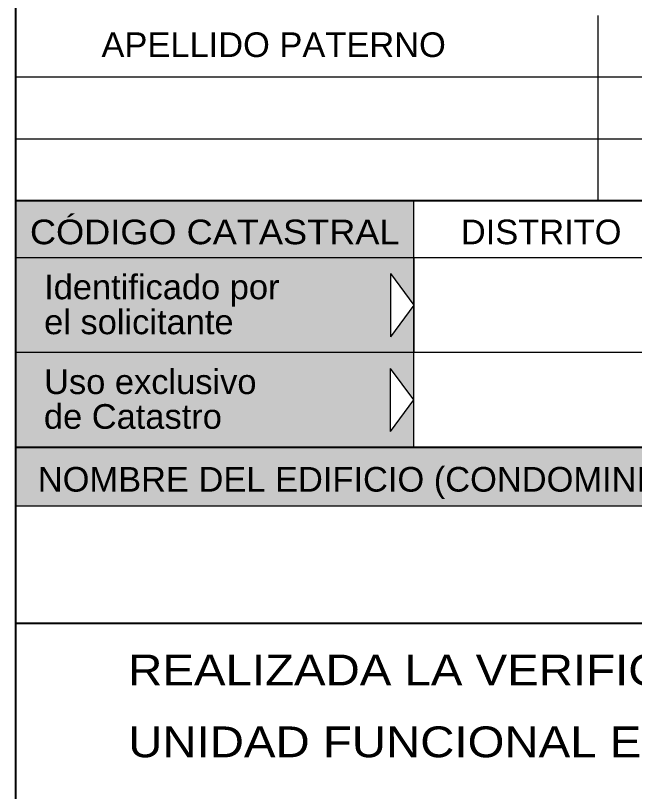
# Model space of a CAD drawing. Header units: inches. Extents: x 13.1 to 77.9, y 9.9 to 37.9.
# Drawn here: x 57.357 to 60.972, y 30.019 to 34.551 of the extents above; entities that cross this region are included whole.
import ezdxf

# ---------------------------------------------------------------- set-up
doc = ezdxf.new("R2010")
doc.units = ezdxf.units.IN
doc.header["$MEASUREMENT"] = 0
for name, color, linetype, lineweight in [('F_H', 253, 'Continuous', 13), ('F_NUEVA', 43, 'Continuous', 25), ('F_TEXT', 250, 'Continuous', 13), ('F_TEXTONUEVO', 250, 'Continuous', 13)]:
    doc.layers.add(name, color=color, linetype=linetype, lineweight=lineweight)
doc.styles.add('ARIAL', font='arial.ttf', dxfattribs={"height": 0.2})

msp = doc.modelspace()

# ---------------------------------------------------------------- hatches: boundary and pattern name
at = {"layer": 'F_H'}
for points in [[(59.6822, 33.4684), (57.3571, 33.4684), (57.3571, 33.1363), (59.6822, 33.1363)], [(57.3571, 32.0291), (57.3571, 31.6859), (65.2571, 31.6859), (65.2571, 32.0291)]]:
    msp.add_hatch(color=256, dxfattribs=at).paths.add_polyline_path(points)
h = msp.add_hatch(color=256, dxfattribs=at)
h.paths.add_polyline_path([(57.3571, 33.1363), (59.6822, 33.1363), (59.6822, 32.5827), (57.3571, 32.5827)])
h.paths.add_polyline_path([(59.6822, 32.8595), (59.5461, 32.675), (59.5461, 33.044)], flags=16)
h = msp.add_hatch(color=256, dxfattribs=at)
h.paths.add_polyline_path([(57.3571, 32.5827), (59.6822, 32.5827), (59.6822, 32.0291), (57.3571, 32.0291)])
h.paths.add_polyline_path([(59.5461, 32.1214), (59.5461, 32.4904), (59.6822, 32.3059)])

# ---------------------------------------------------------------- linework, layer by layer
at = {"layer": 'F_NUEVA', "color": 7}
for p, q in [((57.3571, 36.3515), (57.3571, 11.3515)), ((73.1571, 33.4684), (57.3571, 33.4684)), ((57.3571, 32.0291), (57.3571, 30.0681)), ((57.3571, 32.0291), (77.3571, 32.0291)), ((65.2571, 30.9994), (57.3571, 30.9994))]:
    msp.add_line(p, q, dxfattribs=at)
at = {"layer": 'F_TEXTONUEVO', "color": 7}
for p, q in [((60.7571, 34.5512), (60.7571, 33.4684)), ((77.3571, 34.1903), (57.3571, 34.1903)), ((77.3571, 33.8294), (57.3571, 33.8294)), ((59.6822, 32.0291), (59.6822, 33.4684)), ((65.2571, 33.1363), (57.3571, 33.1363)), ((59.6822, 33.1363), (59.6822, 32.5827)), ((59.5461, 33.044), (59.5461, 32.675)), ((59.5461, 33.044), (59.6822, 32.8595)), ((59.6822, 32.8595), (59.5461, 32.675)), ((65.2571, 32.5827), (57.3571, 32.5827)), ((59.5461, 32.1214), (59.5461, 32.4904)), ((59.6822, 32.3059), (59.5461, 32.4904)), ((59.5461, 32.1214), (59.6822, 32.3059)), ((65.2571, 31.6859), (57.3571, 31.6859)), ((57.3571, 30.9994), (73.1571, 30.9994))]:
    msp.add_line(p, q, dxfattribs=at)

# ---------------------------------------------------------------- texts
at = {"layer": 'F_TEXT', "color": 7, "style": 'ARIAL'}
for s, height, p in [('APELLIDO PATERNO', 0.143932, (57.859, 34.3089)), ('DISTRITO ', 0.14393, (59.9577, 33.2153)), ('Identificado por', 0.143932, (57.5241, 32.894)), ('el solicitante', 0.143932, (57.5241, 32.6898)), ('Uso exclusivo', 0.143932, (57.5241, 32.3404)), ('de Catastro', 0.143932, (57.5229, 32.1375)), ('NOMBRE DEL EDIFICIO (CONDOMINIO / CASA)', 0.143932, (57.4873, 31.7703))]:
    msp.add_text(s, height=height, dxfattribs=at).set_placement(p)
for s, height, width, p in [('CÓDIGO CATASTRAL', 0.143932, 1.05, (57.4414, 33.2153)), ('REALIZADA LA VERIFICACIÓN EN SITIO, DECLARO EXPRESAMENTE QUE LA CONSOLIDACIÓN FÍSICA DE LA', 0.18, 1.1, (58.015, 30.6388)), ('UNIDAD FUNCIONAL ESTÁ DE ACUERDO AL PLANO INDIVIDUAL DE FRACCIONAMIENTO DE LA MISMA.', 0.18, 1.1, (58.015, 30.2188))]:
    msp.add_text(s, height=height, dxfattribs=dict(at, width=width)).set_placement(p)

doc.saveas('drawing.dxf')
